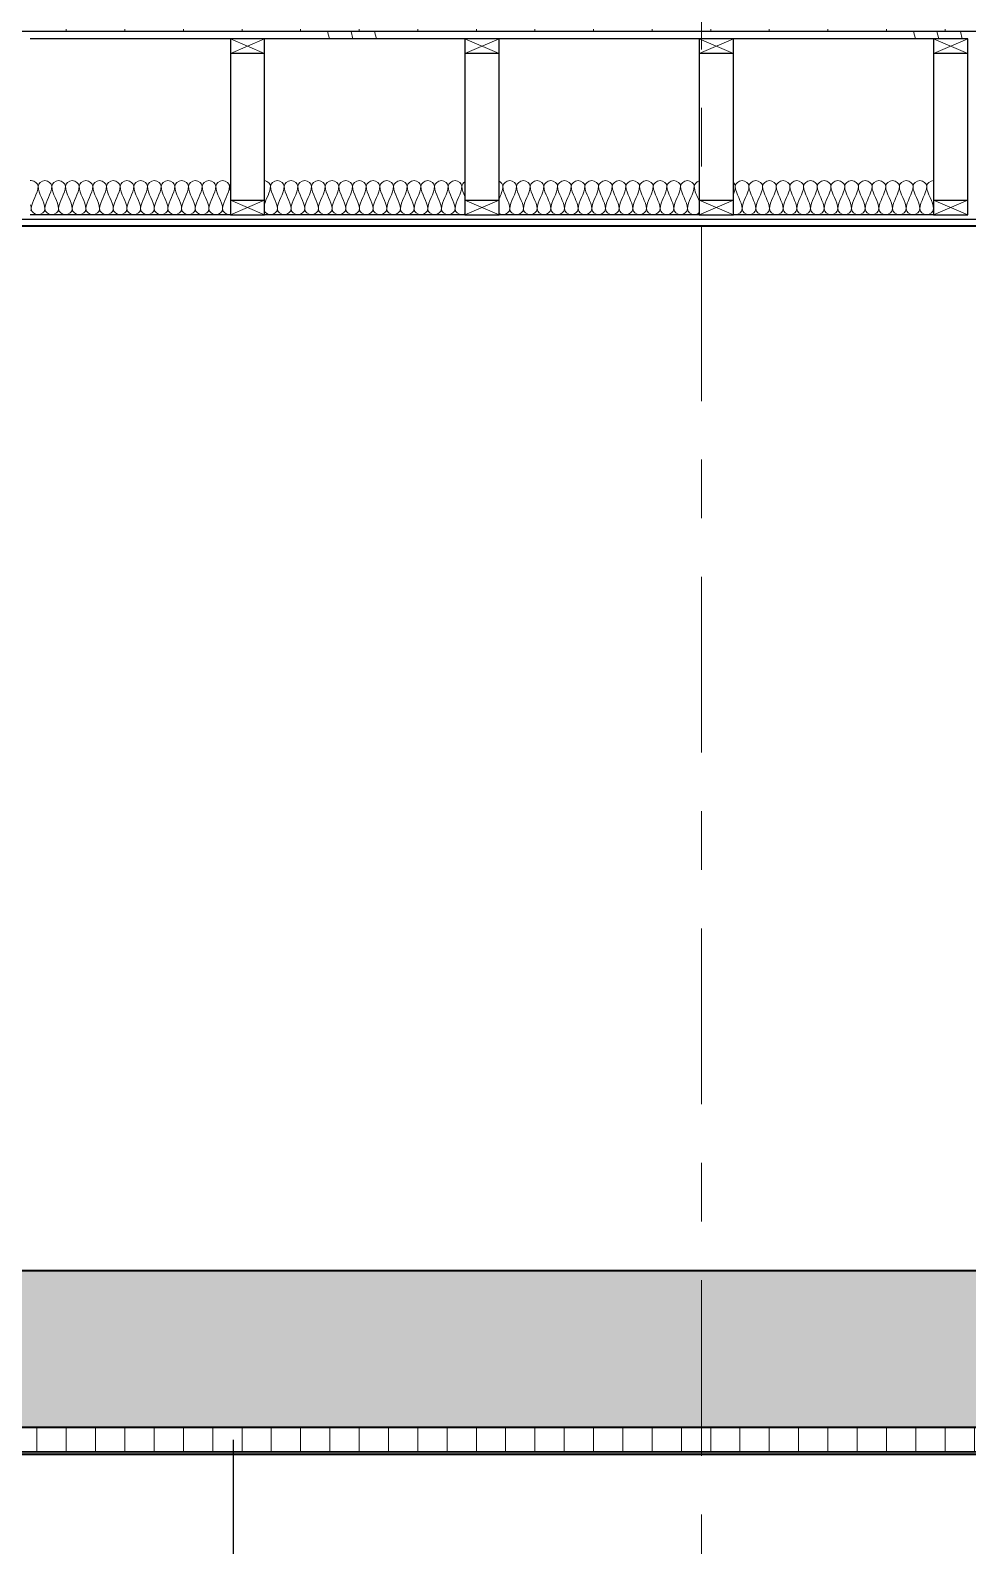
# Model space of a CAD drawing. Header units: inches. Extents: x 6 to 8416, y -388 to 6104.
# Drawn here: x 2885.2 to 2981.2, y 5320.9 to 5476 of the extents above; entities that cross this region are included whole.
import ezdxf

# ---------------------------------------------------------------- set-up
doc = ezdxf.new("R2010")
doc.units = ezdxf.units.IN
doc.header["$MEASUREMENT"] = 0
doc.linetypes.add('Center 3_8_', pattern=[36, 18, -6, 6, -6])
for name, color, linetype, lineweight in [('A-CLNG', 13, 'Continuous', 25), ('A-CLNG-IDEN', 151, 'Continuous', 25), ('A-CLNG-PATT', 13, 'Continuous', 35), ('A-DETL', 90, 'Continuous', 13), ('A-DETL-GENF', 92, 'Continuous', 13), ('A-FLOR', 192, 'Continuous', 18), ('A-FLOR-MCUT', 51, 'Continuous', 25), ('A-FLOR-PATT', 8, 'Continuous', 35), ('S-GRID', 1, 'Continuous', 13)]:
    doc.layers.add(name, color=color, linetype=linetype, lineweight=lineweight)

# ---------------------------------------------------------------- blocks, each defined once
blk = doc.blocks.new('06 Nominal Cut Lumber-Section-AM1 - 2x4 Section-9046868-WALL SECTION - GARAGE')
at = {"layer": 'A-DETL-GENF', "lineweight": 25}
for p, q in [((2.19, 5475.12), (-1.31, 5475.12)), ((-1.31, 5475.12), (-1.31, 5473.62)), ((2.19, 5473.62), (2.19, 5475.12))]:
    blk.add_line(p, q, dxfattribs=at)
at = {"layer": 'A-DETL-GENF'}
for p, q in [((-1.31, 5473.62), (2.19, 5475.12)), ((-1.31, 5475.12), (2.19, 5473.62))]:
    blk.add_line(p, q, dxfattribs=at)
blk = doc.blocks.new('06 Nominal Cut Lumber-Section-AM1 - 2x4 Section-V98-WALL SECTION - GARAGE')
at = {"layer": 'A-DETL-GENF', "lineweight": 25}
for p, q in [((-1.31, 5458.62), (-1.31, 5457.12)), ((2.19, 5457.12), (2.19, 5458.62)), ((-1.31, 5457.12), (2.19, 5457.12))]:
    blk.add_line(p, q, dxfattribs=at)
at = {"layer": 'A-DETL-GENF'}
for p, q in [((-1.31, 5457.12), (2.19, 5458.62)), ((-1.31, 5458.62), (2.19, 5457.12))]:
    blk.add_line(p, q, dxfattribs=at)
blk = doc.blocks.new('06 Nominal Cut Lumber-Top-AM - 4_ W-20150248-WALL SECTION - GARAGE')
at = {"layer": 'A-DETL-GENF', "lineweight": 25}
for p, q in [((2.19, 5473.62), (-1.31, 5473.62)), ((-1.31, 5473.62), (-1.31, 5458.62)), ((2.19, 5458.62), (2.19, 5473.62)), ((-1.31, 5458.62), (2.19, 5458.62))]:
    blk.add_line(p, q, dxfattribs=at)

msp = doc.modelspace()

# ---------------------------------------------------------------- hatches: boundary and pattern name
at = {"layer": 'A-CLNG-PATT', "lineweight": 13}
h = msp.add_hatch(dxfattribs=at)
h.set_pattern_fill('FP_40', color=256, style=0, pattern_type=2)
h.set_pattern_definition([(0, (2876.843, 3038.5), (0, 3), []), (90, (2876.843, 3038.5), (-3, 2e-16), [])])
h.paths.add_polyline_path([(2809.72671903, 5330.4375), (3007.85171903, 5330.4375), (3007.85171903, 5332.9375), (2809.72671903, 5332.9375)])
h = msp.add_hatch(dxfattribs=at)
h.set_pattern_fill('FP_39', color=256, style=0, pattern_type=2)
h.set_pattern_definition([(0, (2876.843, 3038.5), (7.68, 1.92), [0.6336, -5.126, 0.6336, -5.126, -30.72]), (0, (2876.843, 3038.5), (7.68, 1.92), [-11.52, 0.6336, -10.886, 0.6336, -5.126, -13.44]), (0, (2876.843, 3038.5), (7.68, 1.92), [-28.8, 0.6336, -3.206, 0.6336, -8.966]), (120, (2879.723, 3039.46), (-5.5027688, 5.6910751), [0.6336, -5.126, 0.6336, -5.126, -30.72]), (120, (2879.723, 3039.46), (-5.5027688, 5.6910751), [-11.52, 0.6336, -10.886, 0.6336, -5.126, -13.44]), (120, (2879.723, 3039.46), (-5.5027688, 5.6910751), [-28.8, 0.6336, -3.206, 0.6336, -8.966]), (240, (2880.683, 3043.3), (-2.1772312, -7.6110751), [0.6336, -5.126, 0.6336, -5.126, -30.72]), (240, (2880.683, 3043.3), (-2.1772312, -7.6110751), [-11.52, 0.6336, -10.886, 0.6336, -5.126, -13.44]), (240, (2880.683, 3043.3), (-2.1772312, -7.6110751), [-28.8, 0.6336, -3.206, 0.6336, -8.966])])
h.paths.add_polyline_path([(2809.72671903, 5330.25), (3007.85171903, 5330.25), (3007.85171903, 5330.4375), (2809.72671903, 5330.4375)])
at = {"layer": 'A-DETL-GENF'}
h = msp.add_hatch(dxfattribs=at)
h.set_pattern_fill('FP_35', color=135, style=0, pattern_type=2)
h.set_pattern_definition([(50, (2876.843, 3038.5), (6.885997, -0.602097), [0.72, -7.92]), (355, (2876.843, 3038.5), (-1.331756, 7.220547), [0.576, -6.336]), (100.451, (2877.417, 3038.45), (5.553629, 6.618191), [0.61191, -6.731]), (46.184, (2876.843, 3040.42), (10.245642, -1.588925), [1.08, -11.88]), (96.636, (2877.697, 3040.288), (8.97244, 9.35152), [0.91786, -10.096]), (351.184, (2876.843, 3040.42), (8.9732, 9.35123), [0.864, -9.504]), (21, (2877.803, 3039.94), (5.730726, -3.865003), [0.72, -7.92]), (326, (2877.803, 3039.94), (2.33581, 6.96088), [0.576, -6.336]), (71.451, (2878.281, 3039.618), (8.065876, 3.095948), [0.61191, -6.731]), (37.5, (2876.843, 3038.5), (0.116866, 3.1954784), [0.06336, -6.196, 0.06336, -6.369, -6.36]), (37.5, (2876.843, 3038.5), (0.116866, 3.1954784), [-12.691, 0.06336, -6.297]), (7.5, (2876.843, 3038.5), (2.52543, 3.7860247), [0.06336, -3.604, 0.06336, -6.052, -2.424]), (7.5, (2876.843, 3038.5), (2.52543, 3.7860247), [-9.782, 0.06336, -2.361]), (327.5, (2874.703, 3038.5), (5.1243685, -0.2161763), [0.06336, -2.337, 0.06336, -7.425, -9.936]), (327.5, (2874.703, 3038.5), (5.1243685, -0.2161763), [-9.888, 0.06336, -9.873]), (317.5, (2873.743, 3038.5), (5.598326, 0.96141), [0.06336, -3.057, 0.06336, -4.909, -7.056]), (317.5, (2873.743, 3038.5), (5.598326, 0.96141), [-8.093, 0.06336, -6.993])])
h.paths.add_polyline_path([(2882.99821903, 5333), (3008.91421903, 5333), (3008.91421903, 5349), (2720.90221903, 5349), (2720.90221903, 5333)])
at = {"layer": 'A-FLOR-PATT', "lineweight": 13}
h = msp.add_hatch(dxfattribs=at)
h.set_pattern_fill('FP_36', color=256, style=0, pattern_type=2)
h.set_pattern_definition([(0, (2876.843, 3038.5), (0, 6), []), (90, (2876.843, 3038.5), (-6, 4e-16), [])])
h.paths.add_polyline_path([(3003.41421903, 5475.875), (3003.41421903, 5476.125), (2720.90221903, 5476.125), (2720.90221903, 5475.875), (2964.04621903, 5475.875)])
h = msp.add_hatch(dxfattribs=at)
h.set_pattern_fill('FP_37', color=256, style=0, pattern_type=2)
h.set_pattern_definition([(0, (2876.84, 3038.5), (0, 60), [60, 0, 0, 0]), (284.036, (2917.643, 3050.5), (59.99915, -180.000494), [12.369, -235.017]), (284.036, (2915.243, 3050.5), (59.99915, -180.000494), [12.369, -235.017]), (284.036, (2912.843, 3050.5), (59.99915, -180.000494), [12.369, -235.017]), (284.036, (2881.643, 3062.5), (59.99915, -180.000494), [12.369, -235.017]), (284.036, (2879.243, 3062.5), (59.99915, -180.000494), [12.369, -235.017]), (284.036, (2876.843, 3062.5), (59.99915, -180.000494), [12.369, -235.017]), (284.036, (2899.643, 3074.5), (59.99915, -180.000494), [12.369, -235.017]), (284.036, (2897.243, 3074.5), (59.99915, -180.000494), [12.369, -235.017]), (284.036, (2894.843, 3074.5), (59.99915, -180.000494), [12.369, -235.017]), (284.036, (2917.643, 3086.5), (59.99915, -180.000494), [12.369, -235.017]), (284.036, (2915.243, 3086.5), (59.99915, -180.000494), [12.369, -235.017]), (284.036, (2912.843, 3086.5), (59.99915, -180.000494), [12.369, -235.017]), (284.036, (2881.643, 3098.5), (59.99915, -180.00049), [12.369, -235.017]), (284.036, (2879.243, 3098.5), (59.99915, -180.00049), [12.369, -235.017]), (284.036, (2876.843, 3098.5), (59.99915, -180.00049), [12.369, -235.017]), (0, (2876.84, 3044.5), (0, 60), [60, 0, 0, 0]), (0, (2876.84, 3050.5), (0, 60), [60, 0, 0, 0]), (0, (2876.84, 3056.5), (0, 60), [60, 0, 0, 0]), (0, (2876.84, 3062.5), (0, 60), [60, 0, 0, 0]), (0, (2876.84, 3068.5), (0, 60), [60, 0, 0, 0]), (0, (2876.84, 3074.5), (0, 60), [60, 0, 0, 0]), (0, (2876.84, 3080.5), (0, 60), [60, 0, 0, 0]), (0, (2876.84, 3086.5), (0, 60), [60, 0, 0, 0]), (0, (2876.84, 3092.5), (0, 60), [60, 0, 0, 0])])
h.paths.add_polyline_path([(2885.16421903, 5475.125), (3003.41421903, 5475.125), (3003.41421903, 5475.875), (2720.90221903, 5475.875), (2720.90221903, 5475.125), (2882.99821903, 5475.125)])

# ---------------------------------------------------------------- linework, layer by layer
at = {"layer": 'A-CLNG', "lineweight": 13}
for p, q in [((3007.85171903, 5332.9375), (2809.72671903, 5332.9375)), ((3007.85171903, 5330.4375), (2809.72671903, 5330.4375))]:
    msp.add_line(p, q, dxfattribs=at)
at = {"layer": 'A-CLNG', "lineweight": 35}
msp.add_line((2809.72671903, 5330.25), (3007.85171903, 5330.25), dxfattribs=at)
at = {"layer": 'A-CLNG-IDEN'}
msp.add_line((2905.93800924, 5331.70160988), (2905.93800924, 5318.42900588), dxfattribs=at)
at = {"layer": 'A-DETL', "lineweight": 35}
for p, q in [((3003.41421903, 5349), (2720.90221903, 5349)), ((2720.90221903, 5333), (3008.91421903, 5333))]:
    msp.add_line(p, q, dxfattribs=at)
at = {"layer": 'A-DETL'}
for points, knots in [([(2885.96421903, 5460.04166667), (2885.96421903, 5460.31665264), (2885.57785539, 5460.65703609), (2885.19149176, 5460.62167158), (2885.15552064, 5460.61539795)], [0, 0, 0, 0, 1.4142135624, 1.5611448416, 1.5611448416, 1.5611448416, 1.5611448416]), ([(2905.67291741, 5457.13460205), (2905.6369463, 5457.12832842), (2905.25058266, 5457.09296391), (2904.86421903, 5457.43334736), (2904.86421903, 5457.70833333)], [1.2672822832, 1.2672822832, 1.2672822832, 1.2672822832, 1.4142135624, 2.8284271247, 2.8284271247, 2.8284271247, 2.8284271247]), ([(2910.46421903, 5457.70833333), (2910.46421903, 5457.43334736), (2909.84421903, 5456.88713203), (2909.22421903, 5457.30849814), (2909.11489658, 5457.51862322)], [0, 0, 0, 0, 1.4142135624, 2.5051783105, 2.5051783105, 2.5051783105, 2.5051783105]), ([(2929.68089362, 5457.2045204), (2929.58240085, 5457.15495582), (2929.12330994, 5457.02889173), (2928.66421903, 5457.43334736), (2928.66421903, 5457.70833333)], [0.9734197248, 0.9734197248, 0.9734197248, 0.9734197248, 1.4142135624, 2.8284271247, 2.8284271247, 2.8284271247, 2.8284271247]), ([(2934.26421903, 5457.70833333), (2934.26421903, 5457.43334736), (2933.76876448, 5456.99685564), (2933.27330994, 5457.1782548), (2933.15297691, 5457.26023799)], [0, 0, 0, 0, 1.4142135624, 2.0019386792, 2.0019386792, 2.0019386792, 2.0019386792]), ([(2953.67822719, 5457.34293881), (2953.54421903, 5457.21586808), (2953.00421903, 5456.95761143), (2952.46421903, 5457.43334736), (2952.46421903, 5457.70833333)], [0.6464976285, 0.6464976285, 0.6464976285, 0.6464976285, 1.4142135624, 2.8284271247, 2.8284271247, 2.8284271247, 2.8284271247]), ([(2958.06421903, 5457.70833333), (2958.06421903, 5457.43334736), (2957.64149176, 5457.06092782), (2957.21876448, 5457.1383137), (2957.1491774, 5457.1618753)], [0, 0, 0, 0, 1.4142135624, 1.7080761208, 1.7080761208, 1.7080761208, 1.7080761208])]:
    msp.add_open_spline(points, degree=3, knots=knots, dxfattribs=at)
for points in [[(2885.26421903, 5457.70833333), (2885.26421903, 5458.51004832), (2885.96421903, 5459.23995168), (2885.96421903, 5460.04166667)], [(2887.36421903, 5460.04166667), (2887.36421903, 5460.31665264), (2886.66421903, 5460.93334736), (2885.96421903, 5460.31665264), (2885.96421903, 5460.04166667)], [(2885.96421903, 5460.04166667), (2885.96421903, 5459.23995168), (2886.66421903, 5458.51004832), (2886.66421903, 5457.70833333)], [(2886.66421903, 5457.70833333), (2886.66421903, 5458.51004832), (2887.36421903, 5459.23995168), (2887.36421903, 5460.04166667)], [(2888.76421903, 5460.04166667), (2888.76421903, 5460.31665264), (2888.06421903, 5460.93334736), (2887.36421903, 5460.31665264), (2887.36421903, 5460.04166667)], [(2887.36421903, 5460.04166667), (2887.36421903, 5459.23995168), (2888.06421903, 5458.51004832), (2888.06421903, 5457.70833333)], [(2888.06421903, 5457.70833333), (2888.06421903, 5458.51004832), (2888.76421903, 5459.23995168), (2888.76421903, 5460.04166667)], [(2890.16421903, 5460.04166667), (2890.16421903, 5460.31665264), (2889.46421903, 5460.93334736), (2888.76421903, 5460.31665264), (2888.76421903, 5460.04166667)], [(2888.76421903, 5460.04166667), (2888.76421903, 5459.23995168), (2889.46421903, 5458.51004832), (2889.46421903, 5457.70833333)], [(2889.46421903, 5457.70833333), (2889.46421903, 5458.51004832), (2890.16421903, 5459.23995168), (2890.16421903, 5460.04166667)], [(2891.56421903, 5460.04166667), (2891.56421903, 5460.31665264), (2890.86421903, 5460.93334736), (2890.16421903, 5460.31665264), (2890.16421903, 5460.04166667)], [(2890.16421903, 5460.04166667), (2890.16421903, 5459.23995168), (2890.86421903, 5458.51004832), (2890.86421903, 5457.70833333)], [(2890.86421903, 5457.70833333), (2890.86421903, 5458.51004832), (2891.56421903, 5459.23995168), (2891.56421903, 5460.04166667)], [(2892.96421903, 5460.04166667), (2892.96421903, 5460.31665264), (2892.26421903, 5460.93334736), (2891.56421903, 5460.31665264), (2891.56421903, 5460.04166667)], [(2891.56421903, 5460.04166667), (2891.56421903, 5459.23995168), (2892.26421903, 5458.51004832), (2892.26421903, 5457.70833333)], [(2892.26421903, 5457.70833333), (2892.26421903, 5458.51004832), (2892.96421903, 5459.23995168), (2892.96421903, 5460.04166667)], [(2894.36421903, 5460.04166667), (2894.36421903, 5460.31665264), (2893.66421903, 5460.93334736), (2892.96421903, 5460.31665264), (2892.96421903, 5460.04166667)], [(2892.96421903, 5460.04166667), (2892.96421903, 5459.23995168), (2893.66421903, 5458.51004832), (2893.66421903, 5457.70833333)], [(2893.66421903, 5457.70833333), (2893.66421903, 5458.51004832), (2894.36421903, 5459.23995168), (2894.36421903, 5460.04166667)], [(2895.76421903, 5460.04166667), (2895.76421903, 5460.31665264), (2895.06421903, 5460.93334736), (2894.36421903, 5460.31665264), (2894.36421903, 5460.04166667)], [(2894.36421903, 5460.04166667), (2894.36421903, 5459.23995168), (2895.06421903, 5458.51004832), (2895.06421903, 5457.70833333)], [(2895.06421903, 5457.70833333), (2895.06421903, 5458.51004832), (2895.76421903, 5459.23995168), (2895.76421903, 5460.04166667)], [(2897.16421903, 5460.04166667), (2897.16421903, 5460.31665264), (2896.46421903, 5460.93334736), (2895.76421903, 5460.31665264), (2895.76421903, 5460.04166667)], [(2895.76421903, 5460.04166667), (2895.76421903, 5459.23995168), (2896.46421903, 5458.51004832), (2896.46421903, 5457.70833333)], [(2896.46421903, 5457.70833333), (2896.46421903, 5458.51004832), (2897.16421903, 5459.23995168), (2897.16421903, 5460.04166667)], [(2898.56421903, 5460.04166667), (2898.56421903, 5460.31665264), (2897.86421903, 5460.93334736), (2897.16421903, 5460.31665264), (2897.16421903, 5460.04166667)], [(2897.16421903, 5460.04166667), (2897.16421903, 5459.23995168), (2897.86421903, 5458.51004832), (2897.86421903, 5457.70833333)], [(2897.86421903, 5457.70833333), (2897.86421903, 5458.51004832), (2898.56421903, 5459.23995168), (2898.56421903, 5460.04166667)], [(2899.96421903, 5460.04166667), (2899.96421903, 5460.31665264), (2899.26421903, 5460.93334736), (2898.56421903, 5460.31665264), (2898.56421903, 5460.04166667)], [(2898.56421903, 5460.04166667), (2898.56421903, 5459.23995168), (2899.26421903, 5458.51004832), (2899.26421903, 5457.70833333)], [(2899.26421903, 5457.70833333), (2899.26421903, 5458.51004832), (2899.96421903, 5459.23995168), (2899.96421903, 5460.04166667)], [(2901.36421903, 5460.04166667), (2901.36421903, 5460.31665264), (2900.66421903, 5460.93334736), (2899.96421903, 5460.31665264), (2899.96421903, 5460.04166667)], [(2899.96421903, 5460.04166667), (2899.96421903, 5459.23995168), (2900.66421903, 5458.51004832), (2900.66421903, 5457.70833333)], [(2900.66421903, 5457.70833333), (2900.66421903, 5458.51004832), (2901.36421903, 5459.23995168), (2901.36421903, 5460.04166667)], [(2902.76421903, 5460.04166667), (2902.76421903, 5460.31665264), (2902.06421903, 5460.93334736), (2901.36421903, 5460.31665264), (2901.36421903, 5460.04166667)], [(2901.36421903, 5460.04166667), (2901.36421903, 5459.23995168), (2902.06421903, 5458.51004832), (2902.06421903, 5457.70833333)], [(2902.06421903, 5457.70833333), (2902.06421903, 5458.51004832), (2902.76421903, 5459.23995168), (2902.76421903, 5460.04166667)], [(2904.16421903, 5460.04166667), (2904.16421903, 5460.31665264), (2903.46421903, 5460.93334736), (2902.76421903, 5460.31665264), (2902.76421903, 5460.04166667)], [(2902.76421903, 5460.04166667), (2902.76421903, 5459.23995168), (2903.46421903, 5458.51004832), (2903.46421903, 5457.70833333)], [(2903.46421903, 5457.70833333), (2903.46421903, 5458.51004832), (2904.16421903, 5459.23995168), (2904.16421903, 5460.04166667)], [(2905.56421903, 5460.04166667), (2905.56421903, 5460.31665264), (2904.86421903, 5460.93334736), (2904.16421903, 5460.31665264), (2904.16421903, 5460.04166667)], [(2904.16421903, 5460.04166667), (2904.16421903, 5459.23995168), (2904.86421903, 5458.51004832), (2904.86421903, 5457.70833333)], [(2904.86421903, 5457.70833333), (2904.86421903, 5458.51004832), (2905.56421903, 5459.23995168), (2905.56421903, 5460.04166667)], [(2905.61489658, 5460.23137678), (2905.58250474, 5460.1691175), (2905.56421903, 5460.1045206), (2905.56421903, 5460.04166667)], [(2905.56421903, 5460.04166667), (2905.56421903, 5459.89441289), (2905.58783419, 5459.74958175), (2905.62638955, 5459.6062833)], [(2909.12638955, 5458.1437167), (2909.29774673, 5458.78059872), (2909.76421903, 5459.38720546), (2909.76421903, 5460.04166667)], [(2909.76421903, 5460.04166667), (2909.76421903, 5460.28808267), (2909.48316826, 5460.56128794), (2909.17291741, 5460.61539795)], [(2911.16421903, 5460.04166667), (2911.16421903, 5460.31665264), (2910.46421903, 5460.93334736), (2909.76421903, 5460.31665264), (2909.76421903, 5460.04166667)], [(2909.76421903, 5460.04166667), (2909.76421903, 5459.23995168), (2910.46421903, 5458.51004832), (2910.46421903, 5457.70833333)], [(2910.46421903, 5457.70833333), (2910.46421903, 5458.51004832), (2911.16421903, 5459.23995168), (2911.16421903, 5460.04166667)], [(2912.56421903, 5460.04166667), (2912.56421903, 5460.31665264), (2911.86421903, 5460.93334736), (2911.16421903, 5460.31665264), (2911.16421903, 5460.04166667)], [(2911.16421903, 5460.04166667), (2911.16421903, 5459.23995168), (2911.86421903, 5458.51004832), (2911.86421903, 5457.70833333)], [(2911.86421903, 5457.70833333), (2911.86421903, 5458.51004832), (2912.56421903, 5459.23995168), (2912.56421903, 5460.04166667)], [(2913.96421903, 5460.04166667), (2913.96421903, 5460.31665264), (2913.26421903, 5460.93334736), (2912.56421903, 5460.31665264), (2912.56421903, 5460.04166667)], [(2912.56421903, 5460.04166667), (2912.56421903, 5459.23995168), (2913.26421903, 5458.51004832), (2913.26421903, 5457.70833333)], [(2913.26421903, 5457.70833333), (2913.26421903, 5458.51004832), (2913.96421903, 5459.23995168), (2913.96421903, 5460.04166667)], [(2915.36421903, 5460.04166667), (2915.36421903, 5460.31665264), (2914.66421903, 5460.93334736), (2913.96421903, 5460.31665264), (2913.96421903, 5460.04166667)], [(2913.96421903, 5460.04166667), (2913.96421903, 5459.23995168), (2914.66421903, 5458.51004832), (2914.66421903, 5457.70833333)], [(2914.66421903, 5457.70833333), (2914.66421903, 5458.51004832), (2915.36421903, 5459.23995168), (2915.36421903, 5460.04166667)], [(2916.76421903, 5460.04166667), (2916.76421903, 5460.31665264), (2916.06421903, 5460.93334736), (2915.36421903, 5460.31665264), (2915.36421903, 5460.04166667)], [(2915.36421903, 5460.04166667), (2915.36421903, 5459.23995168), (2916.06421903, 5458.51004832), (2916.06421903, 5457.70833333)], [(2916.06421903, 5457.70833333), (2916.06421903, 5458.51004832), (2916.76421903, 5459.23995168), (2916.76421903, 5460.04166667)], [(2918.16421903, 5460.04166667), (2918.16421903, 5460.31665264), (2917.46421903, 5460.93334736), (2916.76421903, 5460.31665264), (2916.76421903, 5460.04166667)], [(2916.76421903, 5460.04166667), (2916.76421903, 5459.23995168), (2917.46421903, 5458.51004832), (2917.46421903, 5457.70833333)], [(2917.46421903, 5457.70833333), (2917.46421903, 5458.51004832), (2918.16421903, 5459.23995168), (2918.16421903, 5460.04166667)], [(2919.56421903, 5460.04166667), (2919.56421903, 5460.31665264), (2918.86421903, 5460.93334736), (2918.16421903, 5460.31665264), (2918.16421903, 5460.04166667)], [(2918.16421903, 5460.04166667), (2918.16421903, 5459.23995168), (2918.86421903, 5458.51004832), (2918.86421903, 5457.70833333)], [(2918.86421903, 5457.70833333), (2918.86421903, 5458.51004832), (2919.56421903, 5459.23995168), (2919.56421903, 5460.04166667)], [(2920.96421903, 5460.04166667), (2920.96421903, 5460.31665264), (2920.26421903, 5460.93334736), (2919.56421903, 5460.31665264), (2919.56421903, 5460.04166667)], [(2919.56421903, 5460.04166667), (2919.56421903, 5459.23995168), (2920.26421903, 5458.51004832), (2920.26421903, 5457.70833333)], [(2920.26421903, 5457.70833333), (2920.26421903, 5458.51004832), (2920.96421903, 5459.23995168), (2920.96421903, 5460.04166667)], [(2922.36421903, 5460.04166667), (2922.36421903, 5460.31665264), (2921.66421903, 5460.93334736), (2920.96421903, 5460.31665264), (2920.96421903, 5460.04166667)], [(2920.96421903, 5460.04166667), (2920.96421903, 5459.23995168), (2921.66421903, 5458.51004832), (2921.66421903, 5457.70833333)], [(2921.66421903, 5457.70833333), (2921.66421903, 5458.51004832), (2922.36421903, 5459.23995168), (2922.36421903, 5460.04166667)], [(2923.76421903, 5460.04166667), (2923.76421903, 5460.31665264), (2923.06421903, 5460.93334736), (2922.36421903, 5460.31665264), (2922.36421903, 5460.04166667)], [(2922.36421903, 5460.04166667), (2922.36421903, 5459.23995168), (2923.06421903, 5458.51004832), (2923.06421903, 5457.70833333)], [(2923.06421903, 5457.70833333), (2923.06421903, 5458.51004832), (2923.76421903, 5459.23995168), (2923.76421903, 5460.04166667)], [(2925.16421903, 5460.04166667), (2925.16421903, 5460.31665264), (2924.46421903, 5460.93334736), (2923.76421903, 5460.31665264), (2923.76421903, 5460.04166667)], [(2923.76421903, 5460.04166667), (2923.76421903, 5459.23995168), (2924.46421903, 5458.51004832), (2924.46421903, 5457.70833333)], [(2924.46421903, 5457.70833333), (2924.46421903, 5458.51004832), (2925.16421903, 5459.23995168), (2925.16421903, 5460.04166667)], [(2926.56421903, 5460.04166667), (2926.56421903, 5460.31665264), (2925.86421903, 5460.93334736), (2925.16421903, 5460.31665264), (2925.16421903, 5460.04166667)], [(2925.16421903, 5460.04166667), (2925.16421903, 5459.23995168), (2925.86421903, 5458.51004832), (2925.86421903, 5457.70833333)], [(2925.86421903, 5457.70833333), (2925.86421903, 5458.51004832), (2926.56421903, 5459.23995168), (2926.56421903, 5460.04166667)], [(2927.96421903, 5460.04166667), (2927.96421903, 5460.31665264), (2927.26421903, 5460.93334736), (2926.56421903, 5460.31665264), (2926.56421903, 5460.04166667)], [(2926.56421903, 5460.04166667), (2926.56421903, 5459.23995168), (2927.26421903, 5458.51004832), (2927.26421903, 5457.70833333)], [(2927.26421903, 5457.70833333), (2927.26421903, 5458.51004832), (2927.96421903, 5459.23995168), (2927.96421903, 5460.04166667)], [(2929.36421903, 5460.04166667), (2929.36421903, 5460.31665264), (2928.66421903, 5460.93334736), (2927.96421903, 5460.31665264), (2927.96421903, 5460.04166667)], [(2927.96421903, 5460.04166667), (2927.96421903, 5459.23995168), (2928.66421903, 5458.51004832), (2928.66421903, 5457.70833333)], [(2928.66421903, 5457.70833333), (2928.66421903, 5458.51004832), (2929.36421903, 5459.23995168), (2929.36421903, 5460.04166667)], [(2929.65297691, 5460.48976201), (2929.48375858, 5460.37447314), (2929.36421903, 5460.20237275), (2929.36421903, 5460.04166667)], [(2929.36421903, 5460.04166667), (2929.36421903, 5459.68045442), (2929.50631539, 5459.33381956), (2929.66246525, 5458.98862642)], [(2933.16246525, 5458.76137358), (2933.35289189, 5459.18234082), (2933.56421903, 5459.60116393), (2933.56421903, 5460.04166667)], [(2933.56421903, 5460.04166667), (2933.56421903, 5460.23094272), (2933.39839849, 5460.43602451), (2933.18089362, 5460.5454796)], [(2934.96421903, 5460.04166667), (2934.96421903, 5460.31665264), (2934.26421903, 5460.93334736), (2933.56421903, 5460.31665264), (2933.56421903, 5460.04166667)], [(2933.56421903, 5460.04166667), (2933.56421903, 5459.23995168), (2934.26421903, 5458.51004832), (2934.26421903, 5457.70833333)], [(2934.26421903, 5457.70833333), (2934.26421903, 5458.51004832), (2934.96421903, 5459.23995168), (2934.96421903, 5460.04166667)], [(2936.36421903, 5460.04166667), (2936.36421903, 5460.31665264), (2935.66421903, 5460.93334736), (2934.96421903, 5460.31665264), (2934.96421903, 5460.04166667)], [(2934.96421903, 5460.04166667), (2934.96421903, 5459.23995168), (2935.66421903, 5458.51004832), (2935.66421903, 5457.70833333)], [(2935.66421903, 5457.70833333), (2935.66421903, 5458.51004832), (2936.36421903, 5459.23995168), (2936.36421903, 5460.04166667)], [(2937.76421903, 5460.04166667), (2937.76421903, 5460.31665264), (2937.06421903, 5460.93334736), (2936.36421903, 5460.31665264), (2936.36421903, 5460.04166667)], [(2936.36421903, 5460.04166667), (2936.36421903, 5459.23995168), (2937.06421903, 5458.51004832), (2937.06421903, 5457.70833333)], [(2937.06421903, 5457.70833333), (2937.06421903, 5458.51004832), (2937.76421903, 5459.23995168), (2937.76421903, 5460.04166667)], [(2939.16421903, 5460.04166667), (2939.16421903, 5460.31665264), (2938.46421903, 5460.93334736), (2937.76421903, 5460.31665264), (2937.76421903, 5460.04166667)], [(2937.76421903, 5460.04166667), (2937.76421903, 5459.23995168), (2938.46421903, 5458.51004832), (2938.46421903, 5457.70833333)], [(2938.46421903, 5457.70833333), (2938.46421903, 5458.51004832), (2939.16421903, 5459.23995168), (2939.16421903, 5460.04166667)], [(2940.56421903, 5460.04166667), (2940.56421903, 5460.31665264), (2939.86421903, 5460.93334736), (2939.16421903, 5460.31665264), (2939.16421903, 5460.04166667)], [(2939.16421903, 5460.04166667), (2939.16421903, 5459.23995168), (2939.86421903, 5458.51004832), (2939.86421903, 5457.70833333)], [(2939.86421903, 5457.70833333), (2939.86421903, 5458.51004832), (2940.56421903, 5459.23995168), (2940.56421903, 5460.04166667)], [(2941.96421903, 5460.04166667), (2941.96421903, 5460.31665264), (2941.26421903, 5460.93334736), (2940.56421903, 5460.31665264), (2940.56421903, 5460.04166667)], [(2940.56421903, 5460.04166667), (2940.56421903, 5459.23995168), (2941.26421903, 5458.51004832), (2941.26421903, 5457.70833333)], [(2941.26421903, 5457.70833333), (2941.26421903, 5458.51004832), (2941.96421903, 5459.23995168), (2941.96421903, 5460.04166667)], [(2943.36421903, 5460.04166667), (2943.36421903, 5460.31665264), (2942.66421903, 5460.93334736), (2941.96421903, 5460.31665264), (2941.96421903, 5460.04166667)], [(2941.96421903, 5460.04166667), (2941.96421903, 5459.23995168), (2942.66421903, 5458.51004832), (2942.66421903, 5457.70833333)], [(2942.66421903, 5457.70833333), (2942.66421903, 5458.51004832), (2943.36421903, 5459.23995168), (2943.36421903, 5460.04166667)], [(2944.76421903, 5460.04166667), (2944.76421903, 5460.31665264), (2944.06421903, 5460.93334736), (2943.36421903, 5460.31665264), (2943.36421903, 5460.04166667)], [(2943.36421903, 5460.04166667), (2943.36421903, 5459.23995168), (2944.06421903, 5458.51004832), (2944.06421903, 5457.70833333)], [(2944.06421903, 5457.70833333), (2944.06421903, 5458.51004832), (2944.76421903, 5459.23995168), (2944.76421903, 5460.04166667)], [(2946.16421903, 5460.04166667), (2946.16421903, 5460.31665264), (2945.46421903, 5460.93334736), (2944.76421903, 5460.31665264), (2944.76421903, 5460.04166667)], [(2944.76421903, 5460.04166667), (2944.76421903, 5459.23995168), (2945.46421903, 5458.51004832), (2945.46421903, 5457.70833333)], [(2945.46421903, 5457.70833333), (2945.46421903, 5458.51004832), (2946.16421903, 5459.23995168), (2946.16421903, 5460.04166667)], [(2947.56421903, 5460.04166667), (2947.56421903, 5460.31665264), (2946.86421903, 5460.93334736), (2946.16421903, 5460.31665264), (2946.16421903, 5460.04166667)], [(2946.16421903, 5460.04166667), (2946.16421903, 5459.23995168), (2946.86421903, 5458.51004832), (2946.86421903, 5457.70833333)], [(2946.86421903, 5457.70833333), (2946.86421903, 5458.51004832), (2947.56421903, 5459.23995168), (2947.56421903, 5460.04166667)], [(2948.96421903, 5460.04166667), (2948.96421903, 5460.31665264), (2948.26421903, 5460.93334736), (2947.56421903, 5460.31665264), (2947.56421903, 5460.04166667)], [(2947.56421903, 5460.04166667), (2947.56421903, 5459.23995168), (2948.26421903, 5458.51004832), (2948.26421903, 5457.70833333)], [(2948.26421903, 5457.70833333), (2948.26421903, 5458.51004832), (2948.96421903, 5459.23995168), (2948.96421903, 5460.04166667)], [(2950.36421903, 5460.04166667), (2950.36421903, 5460.31665264), (2949.66421903, 5460.93334736), (2948.96421903, 5460.31665264), (2948.96421903, 5460.04166667)], [(2948.96421903, 5460.04166667), (2948.96421903, 5459.23995168), (2949.66421903, 5458.51004832), (2949.66421903, 5457.70833333)], [(2949.66421903, 5457.70833333), (2949.66421903, 5458.51004832), (2950.36421903, 5459.23995168), (2950.36421903, 5460.04166667)], [(2951.76421903, 5460.04166667), (2951.76421903, 5460.31665264), (2951.06421903, 5460.93334736), (2950.36421903, 5460.31665264), (2950.36421903, 5460.04166667)], [(2950.36421903, 5460.04166667), (2950.36421903, 5459.23995168), (2951.06421903, 5458.51004832), (2951.06421903, 5457.70833333)], [(2951.06421903, 5457.70833333), (2951.06421903, 5458.51004832), (2951.76421903, 5459.23995168), (2951.76421903, 5460.04166667)], [(2953.16421903, 5460.04166667), (2953.16421903, 5460.31665264), (2952.46421903, 5460.93334736), (2951.76421903, 5460.31665264), (2951.76421903, 5460.04166667)], [(2951.76421903, 5460.04166667), (2951.76421903, 5459.23995168), (2952.46421903, 5458.51004832), (2952.46421903, 5457.70833333)], [(2952.46421903, 5457.70833333), (2952.46421903, 5458.51004832), (2953.16421903, 5459.23995168), (2953.16421903, 5460.04166667)], [(2953.6491774, 5460.5881247), (2953.38387664, 5460.49829611), (2953.16421903, 5460.2595127), (2953.16421903, 5460.04166667)], [(2953.16421903, 5460.04166667), (2953.16421903, 5459.52187344), (2953.45847093, 5459.03226693), (2953.66541732, 5458.53370392)], [(2957.16541732, 5459.21629608), (2957.27765943, 5459.48670314), (2957.36421903, 5459.75974491), (2957.36421903, 5460.04166667)], [(2957.36421903, 5460.04166667), (2957.36421903, 5460.16737454), (2957.29107617, 5460.30005426), (2957.17822719, 5460.40706119)], [(2958.76421903, 5460.04166667), (2958.76421903, 5460.31665264), (2958.06421903, 5460.93334736), (2957.36421903, 5460.31665264), (2957.36421903, 5460.04166667)], [(2957.36421903, 5460.04166667), (2957.36421903, 5459.23995168), (2958.06421903, 5458.51004832), (2958.06421903, 5457.70833333)], [(2958.06421903, 5457.70833333), (2958.06421903, 5458.51004832), (2958.76421903, 5459.23995168), (2958.76421903, 5460.04166667)], [(2960.16421903, 5460.04166667), (2960.16421903, 5460.31665264), (2959.46421903, 5460.93334736), (2958.76421903, 5460.31665264), (2958.76421903, 5460.04166667)], [(2958.76421903, 5460.04166667), (2958.76421903, 5459.23995168), (2959.46421903, 5458.51004832), (2959.46421903, 5457.70833333)], [(2959.46421903, 5457.70833333), (2959.46421903, 5458.51004832), (2960.16421903, 5459.23995168), (2960.16421903, 5460.04166667)], [(2961.56421903, 5460.04166667), (2961.56421903, 5460.31665264), (2960.86421903, 5460.93334736), (2960.16421903, 5460.31665264), (2960.16421903, 5460.04166667)], [(2960.16421903, 5460.04166667), (2960.16421903, 5459.23995168), (2960.86421903, 5458.51004832), (2960.86421903, 5457.70833333)], [(2960.86421903, 5457.70833333), (2960.86421903, 5458.51004832), (2961.56421903, 5459.23995168), (2961.56421903, 5460.04166667)], [(2962.96421903, 5460.04166667), (2962.96421903, 5460.31665264), (2962.26421903, 5460.93334736), (2961.56421903, 5460.31665264), (2961.56421903, 5460.04166667)], [(2961.56421903, 5460.04166667), (2961.56421903, 5459.23995168), (2962.26421903, 5458.51004832), (2962.26421903, 5457.70833333)], [(2962.26421903, 5457.70833333), (2962.26421903, 5458.51004832), (2962.96421903, 5459.23995168), (2962.96421903, 5460.04166667)], [(2964.36421903, 5460.04166667), (2964.36421903, 5460.31665264), (2963.66421903, 5460.93334736), (2962.96421903, 5460.31665264), (2962.96421903, 5460.04166667)], [(2962.96421903, 5460.04166667), (2962.96421903, 5459.23995168), (2963.66421903, 5458.51004832), (2963.66421903, 5457.70833333)], [(2963.66421903, 5457.70833333), (2963.66421903, 5458.51004832), (2964.36421903, 5459.23995168), (2964.36421903, 5460.04166667)], [(2965.76421903, 5460.04166667), (2965.76421903, 5460.31665264), (2965.06421903, 5460.93334736), (2964.36421903, 5460.31665264), (2964.36421903, 5460.04166667)], [(2964.36421903, 5460.04166667), (2964.36421903, 5459.23995168), (2965.06421903, 5458.51004832), (2965.06421903, 5457.70833333)], [(2965.06421903, 5457.70833333), (2965.06421903, 5458.51004832), (2965.76421903, 5459.23995168), (2965.76421903, 5460.04166667)], [(2967.16421903, 5460.04166667), (2967.16421903, 5460.31665264), (2966.46421903, 5460.93334736), (2965.76421903, 5460.31665264), (2965.76421903, 5460.04166667)], [(2965.76421903, 5460.04166667), (2965.76421903, 5459.23995168), (2966.46421903, 5458.51004832), (2966.46421903, 5457.70833333)], [(2966.46421903, 5457.70833333), (2966.46421903, 5458.51004832), (2967.16421903, 5459.23995168), (2967.16421903, 5460.04166667)], [(2968.56421903, 5460.04166667), (2968.56421903, 5460.31665264), (2967.86421903, 5460.93334736), (2967.16421903, 5460.31665264), (2967.16421903, 5460.04166667)], [(2967.16421903, 5460.04166667), (2967.16421903, 5459.23995168), (2967.86421903, 5458.51004832), (2967.86421903, 5457.70833333)], [(2967.86421903, 5457.70833333), (2967.86421903, 5458.51004832), (2968.56421903, 5459.23995168), (2968.56421903, 5460.04166667)], [(2969.96421903, 5460.04166667), (2969.96421903, 5460.31665264), (2969.26421903, 5460.93334736), (2968.56421903, 5460.31665264), (2968.56421903, 5460.04166667)], [(2968.56421903, 5460.04166667), (2968.56421903, 5459.23995168), (2969.26421903, 5458.51004832), (2969.26421903, 5457.70833333)], [(2969.26421903, 5457.70833333), (2969.26421903, 5458.51004832), (2969.96421903, 5459.23995168), (2969.96421903, 5460.04166667)], [(2971.36421903, 5460.04166667), (2971.36421903, 5460.31665264), (2970.66421903, 5460.93334736), (2969.96421903, 5460.31665264), (2969.96421903, 5460.04166667)], [(2969.96421903, 5460.04166667), (2969.96421903, 5459.23995168), (2970.66421903, 5458.51004832), (2970.66421903, 5457.70833333)], [(2970.66421903, 5457.70833333), (2970.66421903, 5458.51004832), (2971.36421903, 5459.23995168), (2971.36421903, 5460.04166667)], [(2972.76421903, 5460.04166667), (2972.76421903, 5460.31665264), (2972.06421903, 5460.93334736), (2971.36421903, 5460.31665264), (2971.36421903, 5460.04166667)], [(2971.36421903, 5460.04166667), (2971.36421903, 5459.23995168), (2972.06421903, 5458.51004832), (2972.06421903, 5457.70833333)], [(2972.06421903, 5457.70833333), (2972.06421903, 5458.51004832), (2972.76421903, 5459.23995168), (2972.76421903, 5460.04166667)], [(2974.16421903, 5460.04166667), (2974.16421903, 5460.31665264), (2973.46421903, 5460.93334736), (2972.76421903, 5460.31665264), (2972.76421903, 5460.04166667)], [(2972.76421903, 5460.04166667), (2972.76421903, 5459.23995168), (2973.46421903, 5458.51004832), (2973.46421903, 5457.70833333)], [(2973.46421903, 5457.70833333), (2973.46421903, 5458.51004832), (2974.16421903, 5459.23995168), (2974.16421903, 5460.04166667)], [(2975.56421903, 5460.04166667), (2975.56421903, 5460.31665264), (2974.86421903, 5460.93334736), (2974.16421903, 5460.31665264), (2974.16421903, 5460.04166667)], [(2974.16421903, 5460.04166667), (2974.16421903, 5459.23995168), (2974.86421903, 5458.51004832), (2974.86421903, 5457.70833333)], [(2974.86421903, 5457.70833333), (2974.86421903, 5458.51004832), (2975.56421903, 5459.23995168), (2975.56421903, 5460.04166667)], [(2976.96421903, 5460.04166667), (2976.96421903, 5460.31665264), (2976.26421903, 5460.93334736), (2975.56421903, 5460.31665264), (2975.56421903, 5460.04166667)], [(2975.56421903, 5460.04166667), (2975.56421903, 5459.23995168), (2976.26421903, 5458.51004832), (2976.26421903, 5457.70833333)], [(2976.26421903, 5457.70833333), (2976.26421903, 5458.51004832), (2976.96421903, 5459.23995168), (2976.96421903, 5460.04166667)], [(2977.66421903, 5460.625), (2977.31421903, 5460.625), (2976.96421903, 5460.31665264), (2976.96421903, 5460.04166667)], [(2976.96421903, 5460.04166667), (2976.96421903, 5459.23995168), (2977.66421903, 5458.51004832), (2977.66421903, 5457.70833333)], [(2885.2020485, 5458.1437167), (2885.24060387, 5458.00041825), (2885.26421903, 5457.85558711), (2885.26421903, 5457.70833333)], [(2885.26421903, 5457.70833333), (2885.26421903, 5457.6454794), (2885.24593331, 5457.5808825), (2885.21354148, 5457.51862322)], [(2886.66421903, 5457.70833333), (2886.66421903, 5457.43334736), (2885.96421903, 5456.81665264), (2885.26421903, 5457.43334736), (2885.26421903, 5457.70833333)], [(2888.06421903, 5457.70833333), (2888.06421903, 5457.43334736), (2887.36421903, 5456.81665264), (2886.66421903, 5457.43334736), (2886.66421903, 5457.70833333)], [(2889.46421903, 5457.70833333), (2889.46421903, 5457.43334736), (2888.76421903, 5456.81665264), (2888.06421903, 5457.43334736), (2888.06421903, 5457.70833333)], [(2890.86421903, 5457.70833333), (2890.86421903, 5457.43334736), (2890.16421903, 5456.81665264), (2889.46421903, 5457.43334736), (2889.46421903, 5457.70833333)], [(2892.26421903, 5457.70833333), (2892.26421903, 5457.43334736), (2891.56421903, 5456.81665264), (2890.86421903, 5457.43334736), (2890.86421903, 5457.70833333)], [(2893.66421903, 5457.70833333), (2893.66421903, 5457.43334736), (2892.96421903, 5456.81665264), (2892.26421903, 5457.43334736), (2892.26421903, 5457.70833333)], [(2895.06421903, 5457.70833333), (2895.06421903, 5457.43334736), (2894.36421903, 5456.81665264), (2893.66421903, 5457.43334736), (2893.66421903, 5457.70833333)], [(2896.46421903, 5457.70833333), (2896.46421903, 5457.43334736), (2895.76421903, 5456.81665264), (2895.06421903, 5457.43334736), (2895.06421903, 5457.70833333)], [(2897.86421903, 5457.70833333), (2897.86421903, 5457.43334736), (2897.16421903, 5456.81665264), (2896.46421903, 5457.43334736), (2896.46421903, 5457.70833333)], [(2899.26421903, 5457.70833333), (2899.26421903, 5457.43334736), (2898.56421903, 5456.81665264), (2897.86421903, 5457.43334736), (2897.86421903, 5457.70833333)], [(2900.66421903, 5457.70833333), (2900.66421903, 5457.43334736), (2899.96421903, 5456.81665264), (2899.26421903, 5457.43334736), (2899.26421903, 5457.70833333)], [(2902.06421903, 5457.70833333), (2902.06421903, 5457.43334736), (2901.36421903, 5456.81665264), (2900.66421903, 5457.43334736), (2900.66421903, 5457.70833333)], [(2903.46421903, 5457.70833333), (2903.46421903, 5457.43334736), (2902.76421903, 5456.81665264), (2902.06421903, 5457.43334736), (2902.06421903, 5457.70833333)], [(2904.86421903, 5457.70833333), (2904.86421903, 5457.43334736), (2904.16421903, 5456.81665264), (2903.46421903, 5457.43334736), (2903.46421903, 5457.70833333)], [(2911.86421903, 5457.70833333), (2911.86421903, 5457.43334736), (2911.16421903, 5456.81665264), (2910.46421903, 5457.43334736), (2910.46421903, 5457.70833333)], [(2913.26421903, 5457.70833333), (2913.26421903, 5457.43334736), (2912.56421903, 5456.81665264), (2911.86421903, 5457.43334736), (2911.86421903, 5457.70833333)], [(2914.66421903, 5457.70833333), (2914.66421903, 5457.43334736), (2913.96421903, 5456.81665264), (2913.26421903, 5457.43334736), (2913.26421903, 5457.70833333)], [(2916.06421903, 5457.70833333), (2916.06421903, 5457.43334736), (2915.36421903, 5456.81665264), (2914.66421903, 5457.43334736), (2914.66421903, 5457.70833333)], [(2917.46421903, 5457.70833333), (2917.46421903, 5457.43334736), (2916.76421903, 5456.81665264), (2916.06421903, 5457.43334736), (2916.06421903, 5457.70833333)], [(2918.86421903, 5457.70833333), (2918.86421903, 5457.43334736), (2918.16421903, 5456.81665264), (2917.46421903, 5457.43334736), (2917.46421903, 5457.70833333)], [(2920.26421903, 5457.70833333), (2920.26421903, 5457.43334736), (2919.56421903, 5456.81665264), (2918.86421903, 5457.43334736), (2918.86421903, 5457.70833333)], [(2921.66421903, 5457.70833333), (2921.66421903, 5457.43334736), (2920.96421903, 5456.81665264), (2920.26421903, 5457.43334736), (2920.26421903, 5457.70833333)], [(2923.06421903, 5457.70833333), (2923.06421903, 5457.43334736), (2922.36421903, 5456.81665264), (2921.66421903, 5457.43334736), (2921.66421903, 5457.70833333)], [(2924.46421903, 5457.70833333), (2924.46421903, 5457.43334736), (2923.76421903, 5456.81665264), (2923.06421903, 5457.43334736), (2923.06421903, 5457.70833333)], [(2925.86421903, 5457.70833333), (2925.86421903, 5457.43334736), (2925.16421903, 5456.81665264), (2924.46421903, 5457.43334736), (2924.46421903, 5457.70833333)], [(2927.26421903, 5457.70833333), (2927.26421903, 5457.43334736), (2926.56421903, 5456.81665264), (2925.86421903, 5457.43334736), (2925.86421903, 5457.70833333)], [(2928.66421903, 5457.70833333), (2928.66421903, 5457.43334736), (2927.96421903, 5456.81665264), (2927.26421903, 5457.43334736), (2927.26421903, 5457.70833333)], [(2935.66421903, 5457.70833333), (2935.66421903, 5457.43334736), (2934.96421903, 5456.81665264), (2934.26421903, 5457.43334736), (2934.26421903, 5457.70833333)], [(2937.06421903, 5457.70833333), (2937.06421903, 5457.43334736), (2936.36421903, 5456.81665264), (2935.66421903, 5457.43334736), (2935.66421903, 5457.70833333)], [(2938.46421903, 5457.70833333), (2938.46421903, 5457.43334736), (2937.76421903, 5456.81665264), (2937.06421903, 5457.43334736), (2937.06421903, 5457.70833333)], [(2939.86421903, 5457.70833333), (2939.86421903, 5457.43334736), (2939.16421903, 5456.81665264), (2938.46421903, 5457.43334736), (2938.46421903, 5457.70833333)], [(2941.26421903, 5457.70833333), (2941.26421903, 5457.43334736), (2940.56421903, 5456.81665264), (2939.86421903, 5457.43334736), (2939.86421903, 5457.70833333)], [(2942.66421903, 5457.70833333), (2942.66421903, 5457.43334736), (2941.96421903, 5456.81665264), (2941.26421903, 5457.43334736), (2941.26421903, 5457.70833333)], [(2944.06421903, 5457.70833333), (2944.06421903, 5457.43334736), (2943.36421903, 5456.81665264), (2942.66421903, 5457.43334736), (2942.66421903, 5457.70833333)], [(2945.46421903, 5457.70833333), (2945.46421903, 5457.43334736), (2944.76421903, 5456.81665264), (2944.06421903, 5457.43334736), (2944.06421903, 5457.70833333)], [(2946.86421903, 5457.70833333), (2946.86421903, 5457.43334736), (2946.16421903, 5456.81665264), (2945.46421903, 5457.43334736), (2945.46421903, 5457.70833333)], [(2948.26421903, 5457.70833333), (2948.26421903, 5457.43334736), (2947.56421903, 5456.81665264), (2946.86421903, 5457.43334736), (2946.86421903, 5457.70833333)], [(2949.66421903, 5457.70833333), (2949.66421903, 5457.43334736), (2948.96421903, 5456.81665264), (2948.26421903, 5457.43334736), (2948.26421903, 5457.70833333)], [(2951.06421903, 5457.70833333), (2951.06421903, 5457.43334736), (2950.36421903, 5456.81665264), (2949.66421903, 5457.43334736), (2949.66421903, 5457.70833333)], [(2952.46421903, 5457.70833333), (2952.46421903, 5457.43334736), (2951.76421903, 5456.81665264), (2951.06421903, 5457.43334736), (2951.06421903, 5457.70833333)], [(2959.46421903, 5457.70833333), (2959.46421903, 5457.43334736), (2958.76421903, 5456.81665264), (2958.06421903, 5457.43334736), (2958.06421903, 5457.70833333)], [(2960.86421903, 5457.70833333), (2960.86421903, 5457.43334736), (2960.16421903, 5456.81665264), (2959.46421903, 5457.43334736), (2959.46421903, 5457.70833333)], [(2962.26421903, 5457.70833333), (2962.26421903, 5457.43334736), (2961.56421903, 5456.81665264), (2960.86421903, 5457.43334736), (2960.86421903, 5457.70833333)], [(2963.66421903, 5457.70833333), (2963.66421903, 5457.43334736), (2962.96421903, 5456.81665264), (2962.26421903, 5457.43334736), (2962.26421903, 5457.70833333)], [(2965.06421903, 5457.70833333), (2965.06421903, 5457.43334736), (2964.36421903, 5456.81665264), (2963.66421903, 5457.43334736), (2963.66421903, 5457.70833333)], [(2966.46421903, 5457.70833333), (2966.46421903, 5457.43334736), (2965.76421903, 5456.81665264), (2965.06421903, 5457.43334736), (2965.06421903, 5457.70833333)], [(2967.86421903, 5457.70833333), (2967.86421903, 5457.43334736), (2967.16421903, 5456.81665264), (2966.46421903, 5457.43334736), (2966.46421903, 5457.70833333)], [(2969.26421903, 5457.70833333), (2969.26421903, 5457.43334736), (2968.56421903, 5456.81665264), (2967.86421903, 5457.43334736), (2967.86421903, 5457.70833333)], [(2970.66421903, 5457.70833333), (2970.66421903, 5457.43334736), (2969.96421903, 5456.81665264), (2969.26421903, 5457.43334736), (2969.26421903, 5457.70833333)], [(2972.06421903, 5457.70833333), (2972.06421903, 5457.43334736), (2971.36421903, 5456.81665264), (2970.66421903, 5457.43334736), (2970.66421903, 5457.70833333)], [(2973.46421903, 5457.70833333), (2973.46421903, 5457.43334736), (2972.76421903, 5456.81665264), (2972.06421903, 5457.43334736), (2972.06421903, 5457.70833333)], [(2974.86421903, 5457.70833333), (2974.86421903, 5457.43334736), (2974.16421903, 5456.81665264), (2973.46421903, 5457.43334736), (2973.46421903, 5457.70833333)], [(2976.26421903, 5457.70833333), (2976.26421903, 5457.43334736), (2975.56421903, 5456.81665264), (2974.86421903, 5457.43334736), (2974.86421903, 5457.70833333)], [(2977.66421903, 5457.70833333), (2977.66421903, 5457.43334736), (2976.96421903, 5456.81665264), (2976.26421903, 5457.43334736), (2976.26421903, 5457.70833333)]]:
    msp.add_open_spline(points, degree=3, dxfattribs=at)
at = {"layer": 'A-FLOR', "lineweight": 35}
msp.add_line((2720.90221903, 5456), (3002.16421903, 5456), dxfattribs=at)
at = {"layer": 'A-FLOR-MCUT'}
for p, q in [((3003.41421903, 5475.875), (2720.90221903, 5475.875)), ((2905.66421903, 5475.125), (2885.16421903, 5475.125)), ((2929.66421903, 5475.125), (2909.16421903, 5475.125)), ((2953.66421903, 5475.125), (2933.16421903, 5475.125)), ((2977.66421903, 5475.125), (2957.16421903, 5475.125)), ((3002.16421903, 5456.625), (2720.90221903, 5456.625)), ((2905.66421903, 5457.125), (2885.16421903, 5457.125)), ((2929.66421903, 5457.125), (2909.16421903, 5457.125)), ((2953.66421903, 5457.125), (2933.16421903, 5457.125)), ((2977.66421903, 5457.125), (2957.16421903, 5457.125))]:
    msp.add_line(p, q, dxfattribs=at)
at = {"layer": 'S-GRID', "linetype": 'Center 3_8_'}
msp.add_line((2953.91421903, 4934.05025506), (2953.91421903, 6086.00577229), dxfattribs=at)

# ---------------------------------------------------------------- block references
at = {"layer": 'A-DETL-GENF'}
for name, p in [('06 Nominal Cut Lumber-Section-AM1 - 2x4 Section-9046868-WALL SECTION - GARAGE', (2906.97499582, 0)), ('06 Nominal Cut Lumber-Section-AM1 - 2x4 Section-9046868-WALL SECTION - GARAGE', (2930.97499582, 0)), ('06 Nominal Cut Lumber-Section-AM1 - 2x4 Section-9046868-WALL SECTION - GARAGE', (2954.97499582, 0)), ('06 Nominal Cut Lumber-Section-AM1 - 2x4 Section-9046868-WALL SECTION - GARAGE', (2978.97499582, 0)), ('06 Nominal Cut Lumber-Top-AM - 4_ W-20150248-WALL SECTION - GARAGE', (2906.97499582, 0)), ('06 Nominal Cut Lumber-Top-AM - 4_ W-20150248-WALL SECTION - GARAGE', (2930.97499582, 0)), ('06 Nominal Cut Lumber-Top-AM - 4_ W-20150248-WALL SECTION - GARAGE', (2954.97499582, 0)), ('06 Nominal Cut Lumber-Top-AM - 4_ W-20150248-WALL SECTION - GARAGE', (2978.97499582, 0)), ('06 Nominal Cut Lumber-Section-AM1 - 2x4 Section-V98-WALL SECTION - GARAGE', (2906.97499582, 0)), ('06 Nominal Cut Lumber-Section-AM1 - 2x4 Section-V98-WALL SECTION - GARAGE', (2930.97499582, 0)), ('06 Nominal Cut Lumber-Section-AM1 - 2x4 Section-V98-WALL SECTION - GARAGE', (2954.97499582, 0)), ('06 Nominal Cut Lumber-Section-AM1 - 2x4 Section-V98-WALL SECTION - GARAGE', (2978.97499582, 0))]:
    msp.add_blockref(name, p, dxfattribs=at)

doc.saveas('drawing.dxf')
